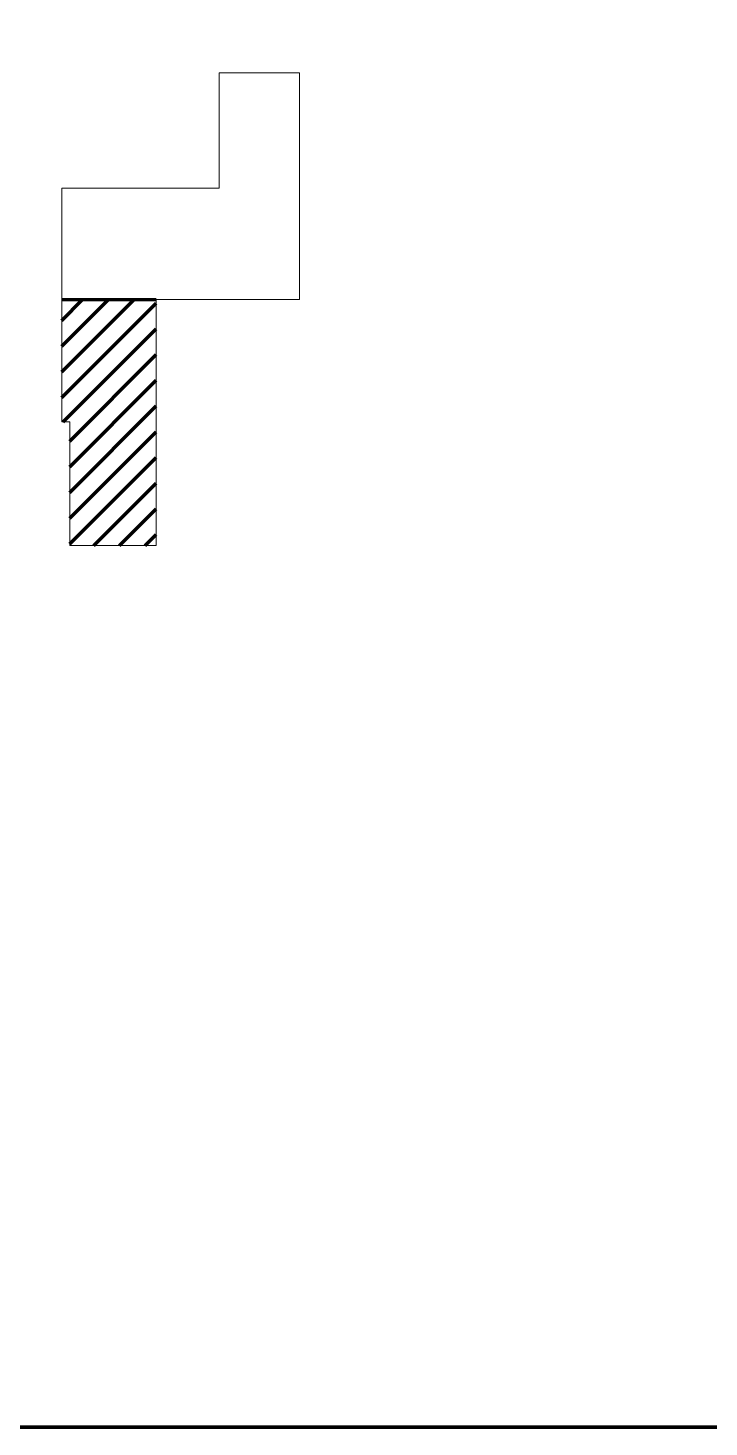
# Model space of a CAD drawing. Header units: millimetres. Extents: x 13114 to 67229, y 22859 to 38520.
# Drawn here: x 38023.1 to 38142, y 25084 to 25328.3 of the extents above; entities that cross this region are included whole.
import ezdxf

# ---------------------------------------------------------------- set-up
doc = ezdxf.new("R2010")
doc.units = ezdxf.units.MM

msp = doc.modelspace()

# ---------------------------------------------------------------- hatches: boundary and pattern name
at = {"lineweight": 100}
h = msp.add_hatch(dxfattribs=at)
h.set_pattern_fill('ANSI31', color=256)
h.set_pattern_definition([(45, (-17864.5798, 20606.986), (-2.24506403, 2.24506403), [])])
h.paths.add_polyline_path([(38045.51, 25280.83), (38029.02, 25280.83), (38029.02, 25259.47), (38030.4, 25259.47), (38030.4, 25237.89), (38045.51, 25237.89)])

# ---------------------------------------------------------------- linework, layer by layer
at = {"color": 6, "lineweight": 100}
for points in [[(37715.63, 25479), (38315.63, 25479), (38315.63, 25084), (37715.63, 25084)], [(37715.63, 25084), (38315.63, 25084), (38315.63, 24689), (37715.63, 24689)]]:
    msp.add_lwpolyline(points, close=True, dxfattribs=at)
at = {"lineweight": 0}
msp.add_lwpolyline([(38045.51, 25237.89), (38030.4, 25237.89), (38030.4, 25259.47), (38030.4, 25259.47), (38029.02, 25259.47), (38029.02, 25300.29), (38056.47, 25300.29), (38056.47, 25320.41), (38070.51, 25320.41), (38070.51, 25280.83), (38045.51, 25280.83), (38045.51, 25237.89), (38041.39, 25237.89)], dxfattribs=at)
at = {"lineweight": 100}
msp.add_lwpolyline([(38029.02, 25280.83), (38045.51, 25280.83)], dxfattribs=at)

doc.saveas('drawing.dxf')
